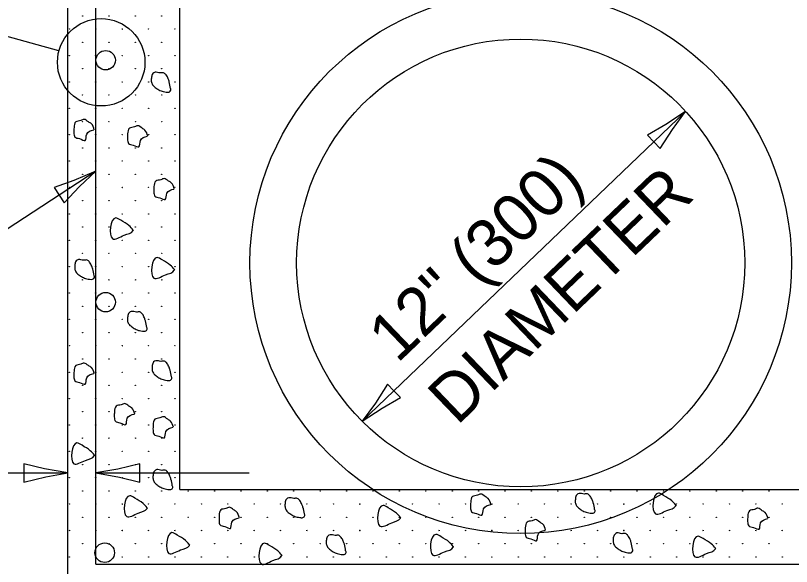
# Model space of a CAD drawing. Extents: x 0 to 2.83, y 0 to 1.83.
# Drawn here: x 1.9791 to 2.1848, y 1.0046 to 1.1507 of the extents above; entities that cross this region are included whole.
import ezdxf

# ---------------------------------------------------------------- set-up
doc = ezdxf.new("R2010")
doc.units = 0
for name, color, linetype in [('RD_Pr_Roadway_Dimensions', 7, 'Continuous'), ('RD_Pr_Roadway_Items', 7, 'Continuous'), ('RD_Pr_Roadway_Notes', 7, 'Continuous')]:
    doc.layers.add(name, color=color, linetype=linetype)

msp = doc.modelspace()

# ---------------------------------------------------------------- linework, layer by layer
at = {"layer": 'RD_Pr_Roadway_Dimensions'}
for p, q in [((2.071, 1.04315), (2.15673, 1.12529)), ((1.87264, 1.02942), (1.99301, 1.02942)), ((2.00043, 1.02942), (2.04103, 1.02942))]:
    msp.add_line(p, q, dxfattribs=at)
for points in [[(2.14662, 1.11899), (2.14831, 1.11722), (2.15, 1.11546), (2.15322, 1.12053), (2.15673, 1.12529), (2.15146, 1.1218)], [(2.08111, 1.04946), (2.07943, 1.05122), (2.07774, 1.05299), (2.07451, 1.04792), (2.071, 1.04315), (2.07628, 1.04664)], [(1.98135, 1.03186), (1.98134, 1.02942), (1.98134, 1.02698), (1.98718, 1.02841), (1.99301, 1.02942), (1.98679, 1.03055)], [(2.01209, 1.02698), (2.0121, 1.02942), (2.0121, 1.03186), (2.00626, 1.03043), (2.00043, 1.02942), (2.00665, 1.02829)]]:
    msp.add_lwpolyline(points, close=True, dxfattribs=at)
at = {"layer": 'RD_Pr_Roadway_Items'}
for p, q in [((1.99301, 0.99538), (1.99301, 1.21806)), ((2.00043, 1.00527), (2.00043, 1.21806)), ((2.0227, 1.02507), (2.0227, 1.19827)), ((2.0227, 1.02507), (2.21074, 1.02507)), ((2.00043, 1.00527), (2.23302, 1.00527))]:
    msp.add_line(p, q, dxfattribs=at)
for centre, radius in [((2.11301, 1.08512), 0.07175), ((1.99689, 1.15063), 0.0000495), ((2.00389, 1.15063), 0.0000495), ((2.01089, 1.15063), 0.0000495), ((2.01788, 1.15063), 0.0000495), ((1.99339, 1.14713), 0.0000495), ((2.00039, 1.14713), 0.0000495), ((2.00739, 1.14713), 0.0000495), ((2.01438, 1.14713), 0.0000495), ((2.02138, 1.14713), 0.0000495), ((1.99689, 1.14363), 0.0000495), ((2.00389, 1.14363), 0.0000495), ((2.01089, 1.14363), 0.0000495), ((2.01788, 1.14363), 0.0000495), ((2.11301, 1.08512), 0.05938), ((2.00301, 1.13889), 0.00258), ((1.99339, 1.14013), 0.0000495), ((2.00039, 1.14013), 0.0000495), ((2.00739, 1.14013), 0.0000495), ((2.01438, 1.14013), 0.0000495), ((2.02138, 1.14013), 0.0000495), ((1.99689, 1.13663), 0.0000495), ((2.00389, 1.13663), 0.0000495), ((2.01089, 1.13663), 0.0000495), ((2.01788, 1.13663), 0.0000495), ((1.99339, 1.13313), 0.0000495), ((2.00039, 1.13313), 0.0000495), ((2.00739, 1.13313), 0.0000495), ((2.01438, 1.13313), 0.0000495), ((2.02138, 1.13313), 0.0000495), ((1.99689, 1.12963), 0.0000495), ((2.00389, 1.12963), 0.0000495), ((2.01089, 1.12963), 0.0000495), ((2.01788, 1.12963), 0.0000495), ((1.99339, 1.12613), 0.0000495), ((2.00039, 1.12613), 0.0000495), ((2.00739, 1.12613), 0.0000495), ((2.01438, 1.12613), 0.0000495), ((2.02138, 1.12613), 0.0000495), ((1.99689, 1.12263), 0.0000495), ((2.00389, 1.12263), 0.0000495), ((2.01089, 1.12263), 0.0000495), ((2.01788, 1.12263), 0.0000495), ((1.99339, 1.11914), 0.0000495), ((2.00039, 1.11914), 0.0000495), ((2.00739, 1.11914), 0.0000495), ((2.01438, 1.11914), 0.0000495), ((2.02138, 1.11914), 0.0000495), ((1.99689, 1.11564), 0.0000495), ((2.00389, 1.11564), 0.0000495), ((2.01089, 1.11564), 0.0000495), ((2.01788, 1.11564), 0.0000495), ((1.99339, 1.11214), 0.0000495), ((2.00039, 1.11214), 0.0000495), ((2.00739, 1.11214), 0.0000495), ((2.01438, 1.11214), 0.0000495), ((2.02138, 1.11214), 0.0000495), ((1.99689, 1.10864), 0.0000495), ((2.00389, 1.10864), 0.0000495), ((2.01089, 1.10864), 0.0000495), ((2.01788, 1.10864), 0.0000495), ((1.99339, 1.10514), 0.0000495), ((2.00039, 1.10514), 0.0000495), ((2.00739, 1.10514), 0.0000495), ((2.01438, 1.10514), 0.0000495), ((2.02138, 1.10514), 0.0000495), ((1.99689, 1.10164), 0.0000495), ((2.00389, 1.10164), 0.0000495), ((2.01089, 1.10164), 0.0000495), ((2.01788, 1.10164), 0.0000495), ((1.99339, 1.09814), 0.0000495), ((2.00039, 1.09814), 0.0000495), ((2.00739, 1.09814), 0.0000495), ((2.01438, 1.09814), 0.0000495), ((2.02138, 1.09814), 0.0000495), ((1.99689, 1.09464), 0.0000495), ((2.00389, 1.09464), 0.0000495), ((2.01089, 1.09464), 0.0000495), ((2.01788, 1.09464), 0.0000495), ((1.99339, 1.09114), 0.0000495), ((2.00039, 1.09114), 0.0000495), ((2.00739, 1.09114), 0.0000495), ((2.01438, 1.09114), 0.0000495), ((2.02138, 1.09114), 0.0000495), ((1.99689, 1.08764), 0.0000495), ((2.00389, 1.08764), 0.0000495), ((2.01089, 1.08764), 0.0000495), ((2.01788, 1.08764), 0.0000495), ((1.99339, 1.08415), 0.0000495), ((2.00039, 1.08415), 0.0000495), ((2.00739, 1.08415), 0.0000495), ((2.01438, 1.08415), 0.0000495), ((2.02138, 1.08415), 0.0000495), ((1.99689, 1.08065), 0.0000495), ((2.00389, 1.08065), 0.0000495), ((2.01089, 1.08065), 0.0000495), ((2.01788, 1.08065), 0.0000495), ((1.99339, 1.07715), 0.0000495), ((2.00039, 1.07715), 0.0000495), ((2.00301, 1.07473), 0.00258), ((2.00739, 1.07715), 0.0000495), ((2.01438, 1.07715), 0.0000495), ((2.02138, 1.07715), 0.0000495), ((1.99689, 1.07365), 0.0000495), ((2.00389, 1.07365), 0.0000495), ((2.01089, 1.07365), 0.0000495), ((2.01788, 1.07365), 0.0000495), ((1.99339, 1.07015), 0.0000495), ((2.00039, 1.07015), 0.0000495), ((2.00739, 1.07015), 0.0000495), ((2.01438, 1.07015), 0.0000495), ((2.02138, 1.07015), 0.0000495), ((1.99689, 1.06665), 0.0000495), ((2.00389, 1.06665), 0.0000495), ((2.01089, 1.06665), 0.0000495), ((2.01788, 1.06665), 0.0000495), ((1.99339, 1.06315), 0.0000495), ((2.00039, 1.06315), 0.0000495), ((2.00739, 1.06315), 0.0000495), ((2.01438, 1.06315), 0.0000495), ((2.02138, 1.06315), 0.0000495), ((1.99689, 1.05965), 0.0000495), ((2.00389, 1.05965), 0.0000495), ((2.01089, 1.05965), 0.0000495), ((2.01788, 1.05965), 0.0000495), ((1.99339, 1.05615), 0.0000495), ((2.00039, 1.05615), 0.0000495), ((2.00739, 1.05615), 0.0000495), ((2.01438, 1.05615), 0.0000495), ((2.02138, 1.05615), 0.0000495), ((1.99689, 1.05266), 0.0000495), ((2.00389, 1.05266), 0.0000495), ((2.01089, 1.05266), 0.0000495), ((2.01788, 1.05266), 0.0000495), ((1.99339, 1.04916), 0.0000495), ((2.00039, 1.04916), 0.0000495), ((2.00739, 1.04916), 0.0000495), ((2.01438, 1.04916), 0.0000495), ((2.02138, 1.04916), 0.0000495), ((1.99689, 1.04566), 0.0000495), ((2.00389, 1.04566), 0.0000495), ((2.01089, 1.04566), 0.0000495), ((2.01788, 1.04566), 0.0000495), ((1.99339, 1.04216), 0.0000495), ((2.00039, 1.04216), 0.0000495), ((2.00739, 1.04216), 0.0000495), ((2.01438, 1.04216), 0.0000495), ((2.02138, 1.04216), 0.0000495), ((1.99689, 1.03866), 0.0000495), ((2.00389, 1.03866), 0.0000495), ((2.01089, 1.03866), 0.0000495), ((2.01788, 1.03866), 0.0000495), ((1.99339, 1.03516), 0.0000495), ((2.00039, 1.03516), 0.0000495), ((2.00739, 1.03516), 0.0000495), ((2.01438, 1.03516), 0.0000495), ((2.02138, 1.03516), 0.0000495), ((1.99689, 1.03166), 0.0000495), ((2.00389, 1.03166), 0.0000495), ((2.01089, 1.03166), 0.0000495), ((2.01788, 1.03166), 0.0000495), ((1.99339, 1.02816), 0.0000495), ((2.00039, 1.02816), 0.0000495), ((2.00739, 1.02816), 0.0000495), ((2.01438, 1.02816), 0.0000495), ((2.02138, 1.02816), 0.0000495), ((1.99689, 1.02466), 0.0000495), ((2.00389, 1.02466), 0.0000495), ((2.01089, 1.02466), 0.0000495), ((2.01788, 1.02466), 0.0000495), ((2.02488, 1.02466), 0.0000495), ((2.03188, 1.02466), 0.0000495), ((2.03888, 1.02466), 0.0000495), ((2.04588, 1.02466), 0.0000495), ((2.05287, 1.02466), 0.0000495), ((2.05987, 1.02466), 0.0000495), ((2.06687, 1.02466), 0.0000495), ((2.07387, 1.02466), 0.0000495), ((2.08087, 1.02466), 0.0000495), ((2.08786, 1.02466), 0.0000495), ((2.09486, 1.02466), 0.0000495), ((2.10186, 1.02466), 0.0000495), ((2.10886, 1.02466), 0.0000495), ((2.11586, 1.02466), 0.0000495), ((2.12285, 1.02466), 0.0000495), ((2.12985, 1.02466), 0.0000495), ((2.13685, 1.02466), 0.0000495), ((2.14385, 1.02466), 0.0000495), ((2.15085, 1.02466), 0.0000495), ((2.15784, 1.02466), 0.0000495), ((2.16484, 1.02466), 0.0000495), ((2.17184, 1.02466), 0.0000495), ((2.17884, 1.02466), 0.0000495), ((1.99339, 1.02116), 0.0000495), ((2.00039, 1.02116), 0.0000495), ((2.00739, 1.02116), 0.0000495), ((2.01438, 1.02116), 0.0000495), ((2.02138, 1.02116), 0.0000495), ((2.02838, 1.02116), 0.0000495), ((2.03538, 1.02116), 0.0000495), ((2.04238, 1.02116), 0.0000495), ((2.04937, 1.02116), 0.0000495), ((2.05637, 1.02116), 0.0000495), ((2.06337, 1.02116), 0.0000495), ((2.07037, 1.02116), 0.0000495), ((2.07737, 1.02116), 0.0000495), ((2.08436, 1.02116), 0.0000495), ((2.09136, 1.02116), 0.0000495), ((2.09836, 1.02116), 0.0000495), ((2.10536, 1.02116), 0.0000495), ((2.11236, 1.02116), 0.0000495), ((2.11935, 1.02116), 0.0000495), ((2.12635, 1.02116), 0.0000495), ((2.13335, 1.02116), 0.0000495), ((2.14035, 1.02116), 0.0000495), ((2.14735, 1.02116), 0.0000495), ((2.15434, 1.02116), 0.0000495), ((2.16134, 1.02116), 0.0000495), ((2.16834, 1.02116), 0.0000495), ((2.17534, 1.02116), 0.0000495), ((2.18234, 1.02116), 0.0000495), ((1.99689, 1.01767), 0.0000495), ((2.00389, 1.01767), 0.0000495), ((2.01089, 1.01767), 0.0000495), ((2.01788, 1.01767), 0.0000495), ((2.02488, 1.01767), 0.0000495), ((2.03188, 1.01767), 0.0000495), ((2.03888, 1.01767), 0.0000495), ((2.04588, 1.01767), 0.0000495), ((2.05287, 1.01767), 0.0000495), ((2.05987, 1.01767), 0.0000495), ((2.06687, 1.01767), 0.0000495), ((2.07387, 1.01767), 0.0000495), ((2.08087, 1.01767), 0.0000495), ((2.08786, 1.01767), 0.0000495), ((2.09486, 1.01767), 0.0000495), ((2.10186, 1.01767), 0.0000495), ((2.10886, 1.01767), 0.0000495), ((2.11586, 1.01767), 0.0000495), ((2.12285, 1.01767), 0.0000495), ((2.12985, 1.01767), 0.0000495), ((2.13685, 1.01767), 0.0000495), ((2.14385, 1.01767), 0.0000495), ((2.15085, 1.01767), 0.0000495), ((2.15784, 1.01767), 0.0000495), ((2.16484, 1.01767), 0.0000495), ((2.17184, 1.01767), 0.0000495), ((2.17884, 1.01767), 0.0000495), ((1.99339, 1.01417), 0.0000495), ((2.00039, 1.01417), 0.0000495), ((2.00739, 1.01417), 0.0000495), ((2.01438, 1.01417), 0.0000495), ((2.02138, 1.01417), 0.0000495), ((2.02838, 1.01417), 0.0000495), ((2.03538, 1.01417), 0.0000495), ((2.04238, 1.01417), 0.0000495), ((2.04937, 1.01417), 0.0000495), ((2.05637, 1.01417), 0.0000495), ((2.06337, 1.01417), 0.0000495), ((2.07037, 1.01417), 0.0000495), ((2.07737, 1.01417), 0.0000495), ((2.08436, 1.01417), 0.0000495), ((2.09136, 1.01417), 0.0000495), ((2.09836, 1.01417), 0.0000495), ((2.10536, 1.01417), 0.0000495), ((2.11236, 1.01417), 0.0000495), ((2.11935, 1.01417), 0.0000495), ((2.12635, 1.01417), 0.0000495), ((2.13335, 1.01417), 0.0000495), ((2.14035, 1.01417), 0.0000495), ((2.14735, 1.01417), 0.0000495), ((2.15434, 1.01417), 0.0000495), ((2.16134, 1.01417), 0.0000495), ((2.16834, 1.01417), 0.0000495), ((2.17534, 1.01417), 0.0000495), ((2.18234, 1.01417), 0.0000495), ((1.99689, 1.01067), 0.0000495), ((2.00276, 1.00828), 0.00258), ((2.00389, 1.01067), 0.0000495), ((2.01089, 1.01067), 0.0000495), ((2.01788, 1.01067), 0.0000495), ((2.02488, 1.01067), 0.0000495), ((2.03188, 1.01067), 0.0000495), ((2.03888, 1.01067), 0.0000495), ((2.04588, 1.01067), 0.0000495), ((2.05287, 1.01067), 0.0000495), ((2.05987, 1.01067), 0.0000495), ((2.06687, 1.01067), 0.0000495), ((2.07387, 1.01067), 0.0000495), ((2.08087, 1.01067), 0.0000495), ((2.08786, 1.01067), 0.0000495), ((2.09486, 1.01067), 0.0000495), ((2.10186, 1.01067), 0.0000495), ((2.10886, 1.01067), 0.0000495), ((2.11586, 1.01067), 0.0000495), ((2.12285, 1.01067), 0.0000495), ((2.12985, 1.01067), 0.0000495), ((2.13685, 1.01067), 0.0000495), ((2.14385, 1.01067), 0.0000495), ((2.15085, 1.01067), 0.0000495), ((2.15784, 1.01067), 0.0000495), ((2.16484, 1.01067), 0.0000495), ((2.17184, 1.01067), 0.0000495), ((2.17884, 1.01067), 0.0000495), ((1.99339, 1.00717), 0.0000495), ((2.00039, 1.00717), 0.0000495), ((2.00739, 1.00717), 0.0000495), ((2.01438, 1.00717), 0.0000495), ((2.02138, 1.00717), 0.0000495), ((2.02838, 1.00717), 0.0000495), ((2.03538, 1.00717), 0.0000495), ((2.04238, 1.00717), 0.0000495), ((2.04937, 1.00717), 0.0000495), ((2.05637, 1.00717), 0.0000495), ((2.06337, 1.00717), 0.0000495), ((2.07037, 1.00717), 0.0000495), ((2.07737, 1.00717), 0.0000495), ((2.08436, 1.00717), 0.0000495), ((2.09136, 1.00717), 0.0000495), ((2.09836, 1.00717), 0.0000495), ((2.10536, 1.00717), 0.0000495), ((2.11236, 1.00717), 0.0000495), ((2.11935, 1.00717), 0.0000495), ((2.12635, 1.00717), 0.0000495), ((2.13335, 1.00717), 0.0000495), ((2.14035, 1.00717), 0.0000495), ((2.14735, 1.00717), 0.0000495), ((2.15434, 1.00717), 0.0000495), ((2.16134, 1.00717), 0.0000495), ((2.16834, 1.00717), 0.0000495), ((2.17534, 1.00717), 0.0000495), ((2.18234, 1.00717), 0.0000495)]:
    msp.add_circle(centre, radius, dxfattribs=at)
for points in [[(2.02022, 1.13141), (2.01986, 1.13317), (2.01962, 1.13396), (2.01903, 1.13497), (2.01835, 1.13553), (2.01746, 1.1355), (2.01609, 1.13568), (2.0155, 1.13533), (2.01516, 1.13436), (2.01511, 1.13329), (2.01542, 1.1324), (2.01616, 1.13166), (2.01713, 1.13104), (2.01829, 1.13059), (2.01903, 1.13046), (2.01983, 1.13046), (2.02032, 1.13095), (2.02028, 1.13135)], [(1.99997, 1.12042), (1.99923, 1.12203), (1.99845, 1.12252), (1.99727, 1.12321), (1.99642, 1.12288), (1.99507, 1.12252), (1.99462, 1.12105), (1.99458, 1.11964), (1.99485, 1.11852), (1.99609, 1.11809), (1.99758, 1.11763), (1.99799, 1.11929), (1.99989, 1.12042)], [(2.01419, 1.11873), (2.01342, 1.12033), (2.01271, 1.12084), (2.01149, 1.1215), (2.01066, 1.12119), (2.00929, 1.12084), (2.00883, 1.11937), (2.0088, 1.11796), (2.00907, 1.11683), (2.01033, 1.11638), (2.01182, 1.11592), (2.01223, 1.1176), (2.01412, 1.11873)], [(2.02118, 1.10473), (2.02041, 1.10636), (2.0197, 1.10684), (2.01848, 1.10752), (2.01763, 1.10719), (2.01628, 1.10684), (2.01582, 1.10537), (2.01579, 1.10396), (2.01606, 1.10283), (2.01734, 1.1024), (2.01881, 1.10194), (2.01924, 1.1036), (2.02111, 1.10473)], [(2.01032, 1.09386), (2.00919, 1.09504), (2.00701, 1.09645), (2.00568, 1.09707), (2.00485, 1.09158), (2.00793, 1.09247), (2.01027, 1.09369), (2.01038, 1.09391)], [(1.99994, 1.08175), (1.99958, 1.08352), (1.99932, 1.0843), (1.99875, 1.08531), (1.99807, 1.08589), (1.99715, 1.08585), (1.9958, 1.08603), (1.9952, 1.08567), (1.99485, 1.08472), (1.99483, 1.08364), (1.99513, 1.08274), (1.99589, 1.082), (1.99685, 1.08136), (1.99801, 1.08093), (1.99875, 1.0808), (1.99954, 1.0808), (2.00003, 1.08129), (2, 1.08169)], [(2.02124, 1.08338), (2.02014, 1.08454), (2.01798, 1.08595), (2.01662, 1.08657), (2.01581, 1.08108), (2.01888, 1.08197), (2.02121, 1.0832), (2.0213, 1.08341)], [(2.01392, 1.06799), (2.01357, 1.06976), (2.01328, 1.07054), (2.01275, 1.07157), (2.01205, 1.07213), (2.01115, 1.0721), (2.0098, 1.07228), (2.0092, 1.07192), (2.00885, 1.07096), (2.0088, 1.06987), (2.00911, 1.06898), (2.00987, 1.06824), (2.01082, 1.06762), (2.01199, 1.06717), (2.01275, 1.06704), (2.01352, 1.06704), (2.01403, 1.06753), (2.01398, 1.06793)], [(2.02045, 1.05493), (2.0201, 1.05669), (2.01982, 1.05749), (2.01927, 1.0585), (2.01858, 1.05907), (2.01766, 1.05902), (2.01631, 1.0592), (2.01572, 1.05886), (2.01536, 1.05791), (2.01533, 1.05681), (2.01565, 1.05592), (2.0164, 1.05519), (2.01737, 1.05455), (2.01853, 1.05412), (2.01927, 1.05398), (2.02005, 1.05398), (2.02054, 1.05448), (2.02051, 1.05487)], [(1.99997, 1.05577), (1.99923, 1.05739), (1.99845, 1.05789), (1.99727, 1.05856), (1.99642, 1.05825), (1.99507, 1.05789), (1.99462, 1.05641), (1.99458, 1.055), (1.99485, 1.05387), (1.99609, 1.05343), (1.99758, 1.05297), (1.99799, 1.05464), (1.99989, 1.05577)], [(2.01072, 1.04505), (2.00993, 1.04667), (2.00917, 1.04716), (2.008, 1.04783), (2.00714, 1.04752), (2.00582, 1.04716), (2.00534, 1.04568), (2.0053, 1.04428), (2.0056, 1.04315), (2.00681, 1.04271), (2.00833, 1.04226), (2.00873, 1.04393), (2.01064, 1.04505)], [(2.02096, 1.04155), (2.02019, 1.04317), (2.01946, 1.04367), (2.01826, 1.04434), (2.01741, 1.04403), (2.01605, 1.04367), (2.0156, 1.04219), (2.01556, 1.04078), (2.01584, 1.03965), (2.0171, 1.0392), (2.01857, 1.03874), (2.01899, 1.04042), (2.02087, 1.04155)], [(2.00003, 1.03417), (1.99894, 1.03534), (1.99676, 1.03676), (1.99541, 1.03739), (1.99461, 1.03187), (1.99767, 1.03276), (2, 1.03399), (2.00009, 1.03422)], [(2.02068, 1.02602), (2.02032, 1.02779), (2.02005, 1.02858), (2.0195, 1.02959), (2.01881, 1.03016), (2.0179, 1.03012), (2.01655, 1.03031), (2.01596, 1.02994), (2.0156, 1.02899), (2.01556, 1.02791), (2.01588, 1.02702), (2.01662, 1.02627), (2.01759, 1.02564), (2.01875, 1.02521), (2.0195, 1.02507), (2.02029, 1.02507), (2.02078, 1.02556), (2.02074, 1.02596)], [(2.01403, 1.02019), (2.01293, 1.02136), (2.01075, 1.02276), (2.0094, 1.02339), (2.00858, 1.0179), (2.01165, 1.01878), (2.01398, 1.02001), (2.01409, 1.02022)], [(2.05568, 1.01856), (2.05531, 1.02032), (2.05503, 1.02111), (2.05445, 1.02213), (2.05381, 1.0227), (2.05288, 1.02267), (2.05156, 1.02285), (2.05095, 1.02249), (2.05058, 1.02154), (2.05055, 1.02044), (2.05087, 1.01955), (2.05163, 1.01881), (2.05256, 1.01818), (2.05375, 1.01775), (2.05445, 1.01762), (2.05527, 1.01762), (2.05577, 1.01811), (2.05574, 1.0185)], [(2.10513, 1.02103), (2.10436, 1.02265), (2.10362, 1.02316), (2.10241, 1.02383), (2.10158, 1.02351), (2.10023, 1.02316), (2.09977, 1.02167), (2.09973, 1.02026), (2.10001, 1.01913), (2.10127, 1.01869), (2.10273, 1.01823), (2.10316, 1.01991), (2.10506, 1.02103)], [(2.13261, 1.01973), (2.13225, 1.02149), (2.13197, 1.02228), (2.13141, 1.02329), (2.13074, 1.02387), (2.12982, 1.02384), (2.1285, 1.02402), (2.12789, 1.02366), (2.12753, 1.0227), (2.12749, 1.02161), (2.1278, 1.02072), (2.12857, 1.01998), (2.12949, 1.01936), (2.13068, 1.01891), (2.13141, 1.01878), (2.13221, 1.01878), (2.13273, 1.01927), (2.13268, 1.01967)], [(2.15416, 1.02089), (2.15305, 1.02206), (2.15088, 1.02347), (2.14952, 1.02411), (2.14873, 1.01858), (2.15177, 1.01948), (2.15412, 1.02071), (2.15422, 1.02093)], [(2.03845, 1.01755), (2.03769, 1.01915), (2.03692, 1.01965), (2.03573, 1.02032), (2.03488, 1.02001), (2.03353, 1.01965), (2.0331, 1.01815), (2.03306, 1.01677), (2.03334, 1.01563), (2.03456, 1.0152), (2.03606, 1.01474), (2.03647, 1.0164), (2.03837, 1.01755)], [(2.08117, 1.01763), (2.08007, 1.01878), (2.07789, 1.02019), (2.07655, 1.02083), (2.07572, 1.01533), (2.07883, 1.01622), (2.08114, 1.01746), (2.08123, 1.01766)], [(2.17858, 1.01731), (2.1778, 1.01893), (2.17704, 1.01942), (2.17588, 1.0201), (2.17502, 1.01977), (2.17368, 1.01942), (2.17321, 1.01795), (2.17316, 1.01654), (2.17345, 1.01541), (2.17469, 1.01498), (2.17619, 1.01452), (2.17659, 1.01618), (2.17851, 1.01731)], [(2.1196, 1.01427), (2.11882, 1.0159), (2.11806, 1.01639), (2.11689, 1.01707), (2.11601, 1.01676), (2.11469, 1.01639), (2.11423, 1.0149), (2.11419, 1.01349), (2.11448, 1.01236), (2.1157, 1.01193), (2.1172, 1.01147), (2.1176, 1.01314), (2.11953, 1.01427)], [(2.02522, 1.01041), (2.02414, 1.01155), (2.02195, 1.01296), (2.02059, 1.0136), (2.01979, 1.0081), (2.02284, 1.009), (2.02519, 1.01023), (2.02528, 1.01044)], [(2.06662, 1.00877), (2.06627, 1.01054), (2.066, 1.01131), (2.06542, 1.01234), (2.06475, 1.0129), (2.06383, 1.01287), (2.0625, 1.01305), (2.06189, 1.01269), (2.06153, 1.01173), (2.06149, 1.01066), (2.06181, 1.00977), (2.06257, 1.00902), (2.06352, 1.0084), (2.06469, 1.00796), (2.06542, 1.00782), (2.06624, 1.00782), (2.06673, 1.00831), (2.06668, 1.00871)], [(2.09515, 1.00993), (2.09407, 1.0111), (2.09189, 1.0125), (2.09054, 1.01314), (2.08974, 1.00763), (2.09279, 1.00852), (2.09512, 1.00975), (2.09521, 1.00997)], [(2.14263, 1.00923), (2.1423, 1.011), (2.14202, 1.01179), (2.14143, 1.0128), (2.14076, 1.01337), (2.13985, 1.01333), (2.1385, 1.01351), (2.13792, 1.01315), (2.13755, 1.0122), (2.13752, 1.01112), (2.13783, 1.01023), (2.13858, 1.0095), (2.13954, 1.00886), (2.1407, 1.00843), (2.14143, 1.00828), (2.14226, 1.00828), (2.14273, 1.00879), (2.14269, 1.00917)], [(2.16466, 1.00947), (2.16353, 1.01064), (2.16136, 1.01202), (2.16003, 1.01266), (2.1592, 1.00717), (2.16228, 1.00806), (2.16461, 1.00929), (2.16472, 1.0095)], [(2.0497, 1.0076), (2.0486, 1.00877), (2.04643, 1.01018), (2.04507, 1.01081), (2.04427, 1.0053), (2.04732, 1.00619), (2.04965, 1.00742), (2.04976, 1.00764)]]:
    msp.add_spline(points, degree=3, dxfattribs=at)
at = {"layer": 'RD_Pr_Roadway_Notes'}
for p, q in [((1.99064, 1.14142), (1.95676, 1.15074)), ((2.00043, 1.10946), (1.96757, 1.08806))]:
    msp.add_line(p, q, dxfattribs=at)
msp.add_lwpolyline([(1.98933, 1.10515), (1.99065, 1.1031), (1.99198, 1.10105), (1.99609, 1.10544), (2.00043, 1.10946), (1.9946, 1.10702)], close=True, dxfattribs=at)
msp.add_circle((2.00182, 1.13834), 0.01159, dxfattribs=at)

# ---------------------------------------------------------------- texts
at = {"layer": 'RD_Pr_Roadway_Dimensions'}
for s, p in [('12" (300)', (2.08031, 1.05833)), ('DIAMETER', (2.09613, 1.04182))]:
    msp.add_text(s, height=0.0127, rotation=43.7748, dxfattribs=at).set_placement(p)

doc.saveas('drawing.dxf')
